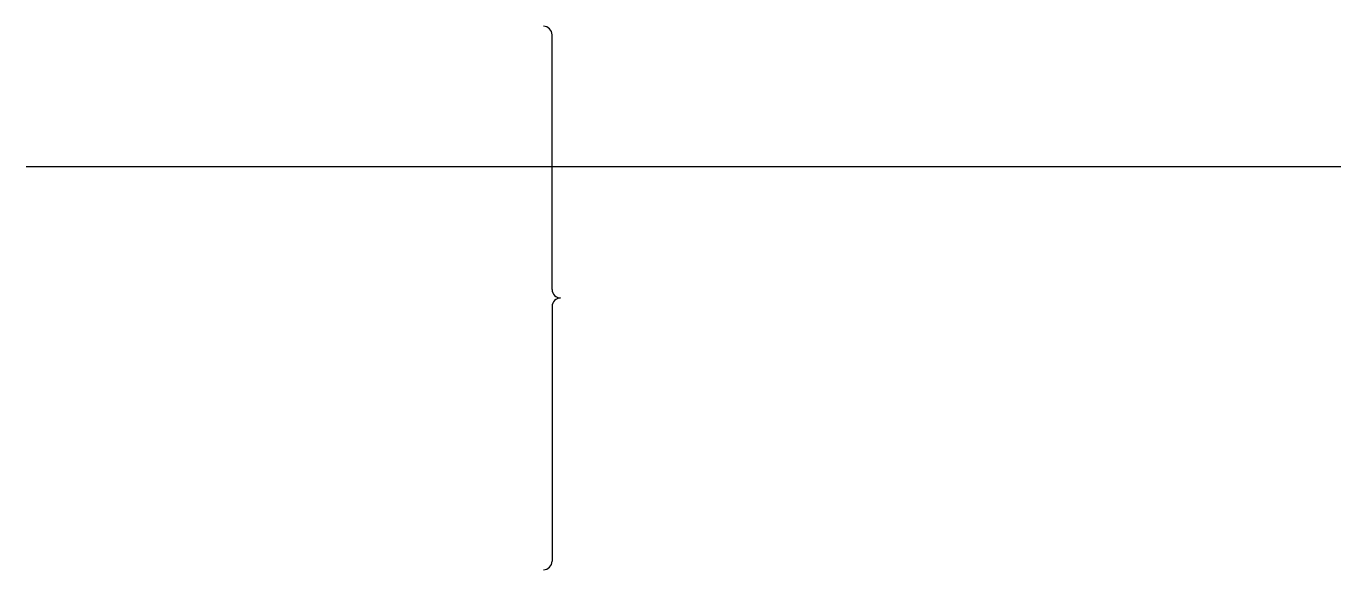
# Model space of a CAD drawing. Units: millimetres at full size, sheet at 1:100. Extents: x -15551 to 15061, y -12874 to -229.
import ezdxf

# ---------------------------------------------------------------- set-up
doc = ezdxf.new("R2010")
doc.units = ezdxf.units.MM
doc.header["$LTSCALE"] = 100
doc.layers.add('0-0', color=7, linetype='Continuous')

msp = doc.modelspace()

# ---------------------------------------------------------------- linework, layer by layer
at = {"layer": '0-0'}
for p, q in [((-3306.1, -6351), (-3306.1, -428.6)), ((-15551, -3489.8), (15061.2, -3489.8)), ((-3306.1, -6751), (-3306.1, -12673.5))]:
    msp.add_line(p, q, dxfattribs=at)
for centre, start, end in [((-3506.1, -428.6), 0, 90), ((-3106.1, -6351), 180, 270), ((-3106.1, -6751), 90, 180), ((-3506.1, -12673.5), 270, 0)]:
    msp.add_arc(centre, 200, start, end, dxfattribs=at)

doc.saveas('drawing.dxf')
